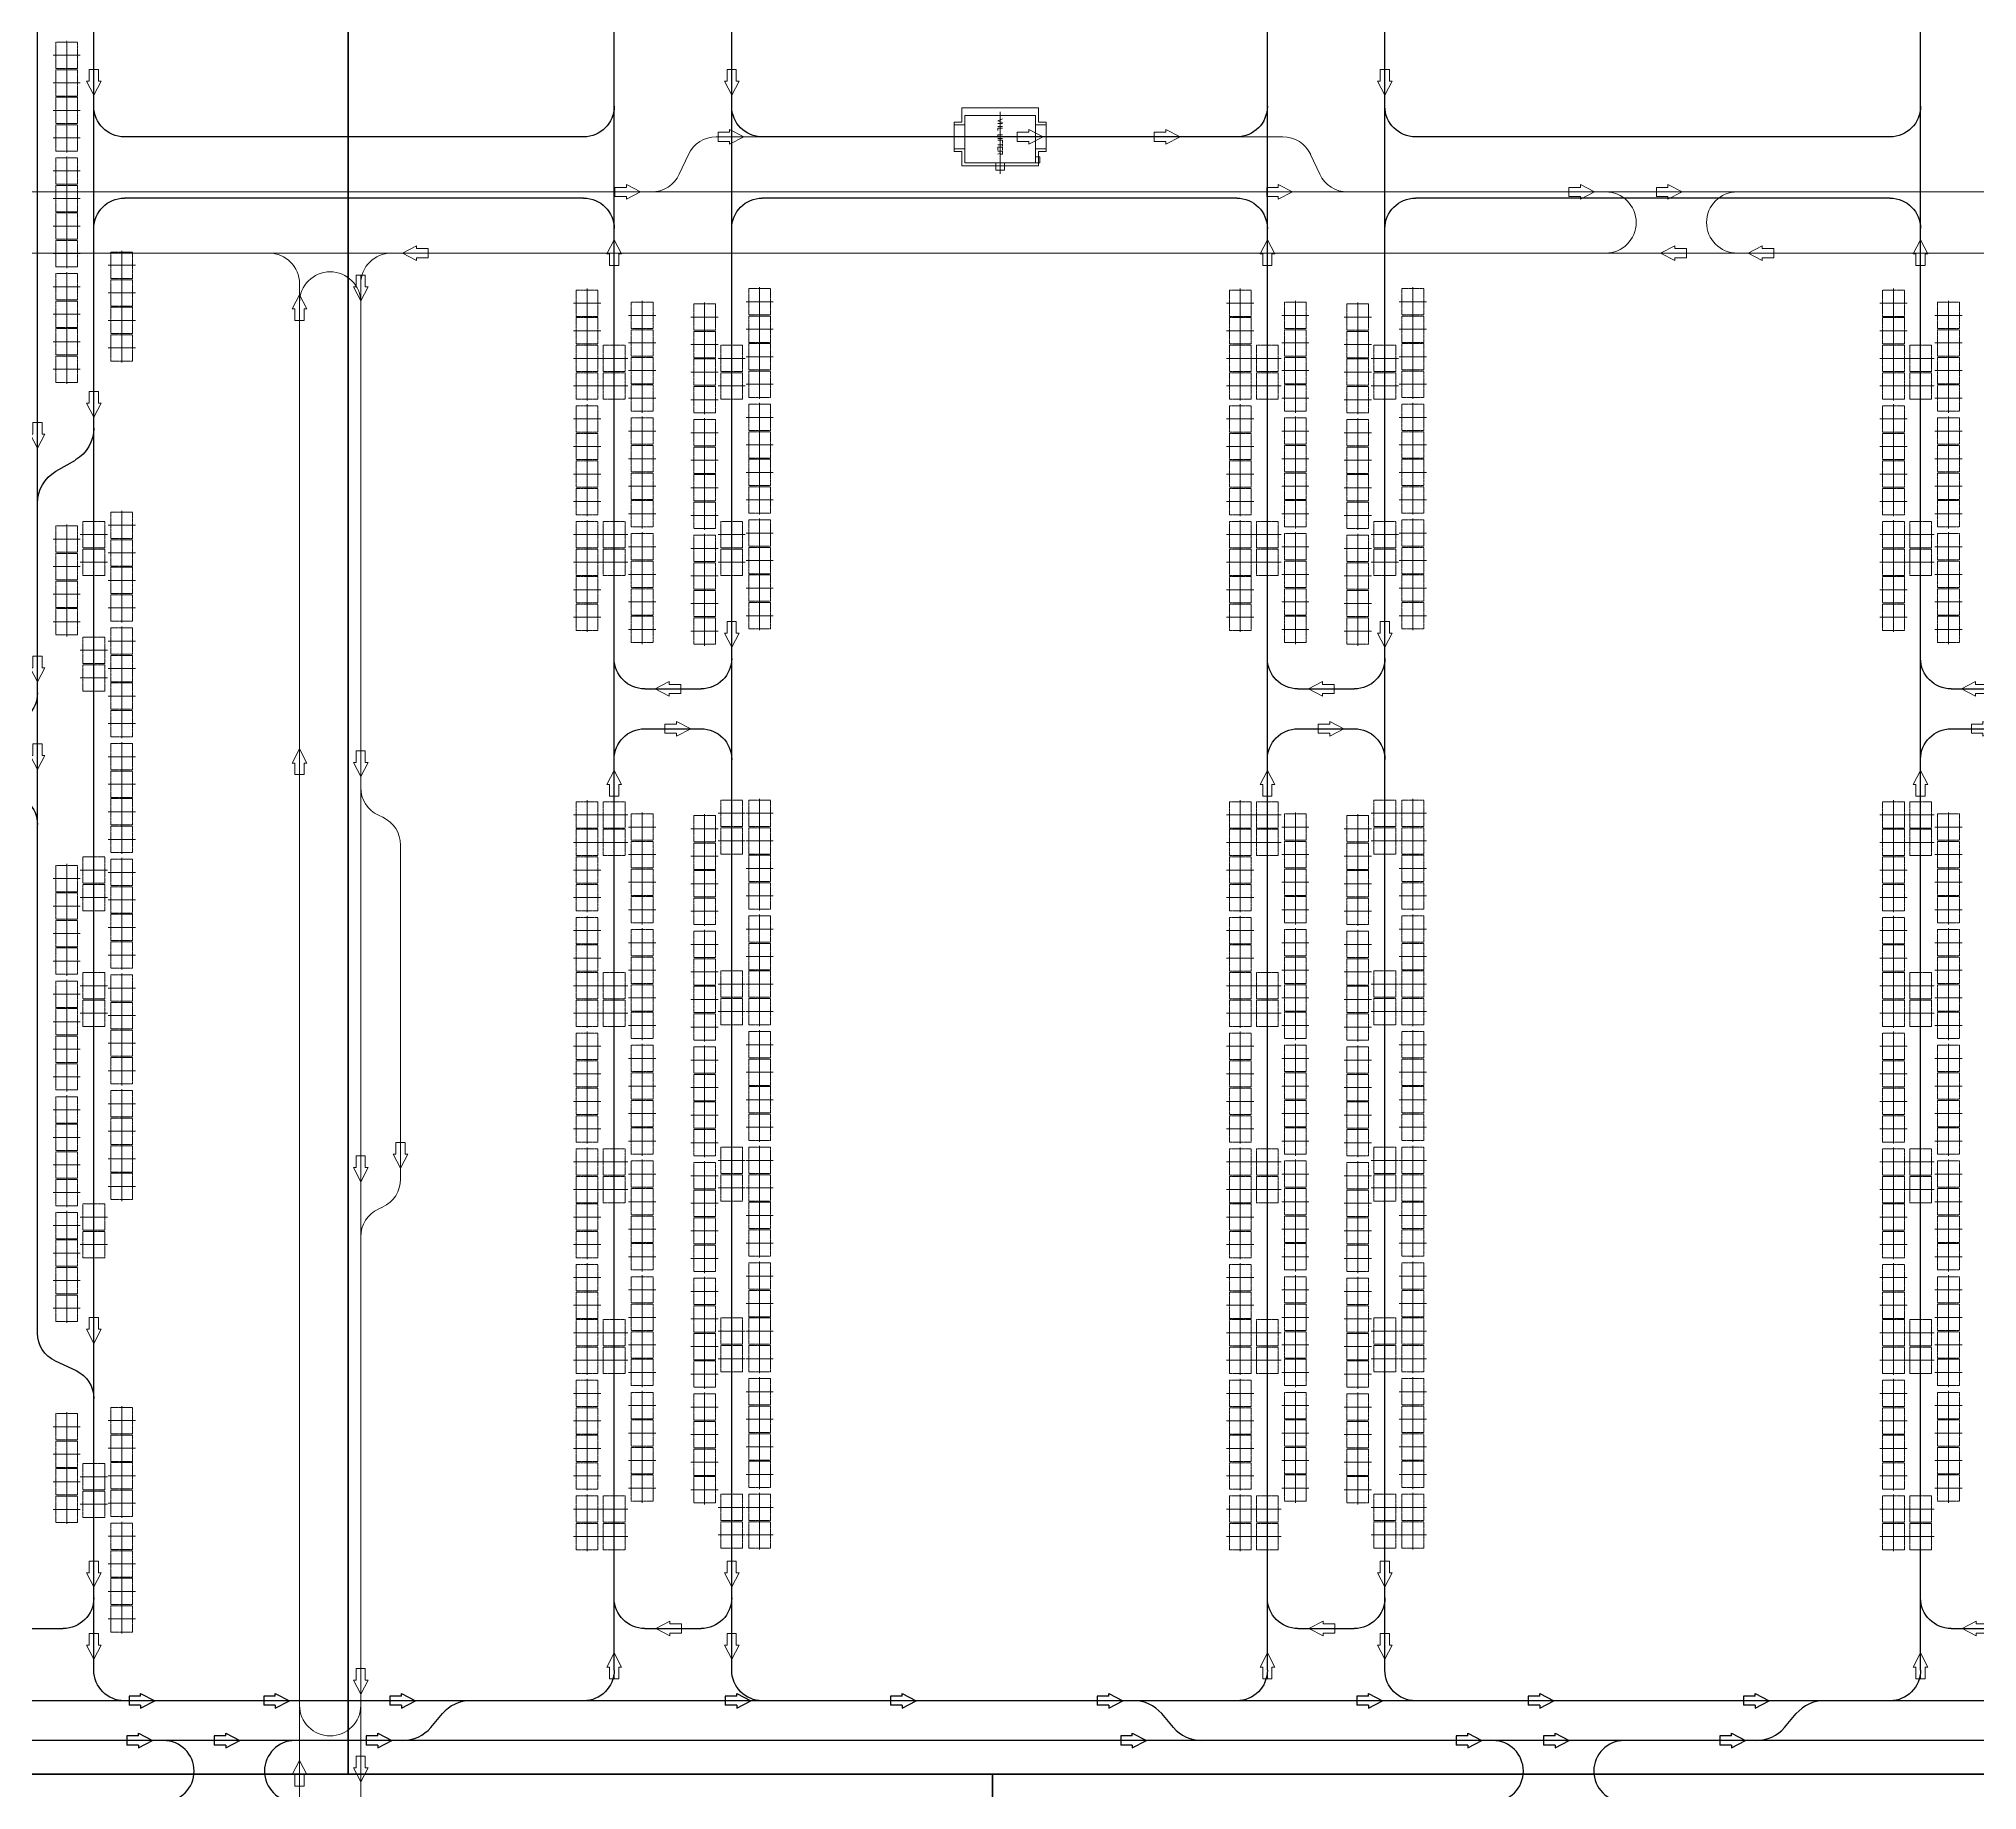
# Model space of a CAD drawing. Header units: millimetres. Extents: x -128 to 670218, y 27186 to 149492.
# Drawn here: x 529463 to 561137, y 79724 to 108338 of the extents above; entities that cross this region are included whole.
import ezdxf
from ezdxf.enums import TextEntityAlignment as Align

# ---------------------------------------------------------------- set-up
doc = ezdxf.new("R2010")
doc.units = ezdxf.units.MM
for name, pattern in [('ACAD_ISO08W100', [36, 24, -3, 6, -3]), ('AM_ISO08W050', [18, 12, -1.5, 3, -1.5]), ('XAT-M16_6F_EQ Layout_20211120$0$ACAD_ISO08W100', [36, 24, -3, 6, -3])]:
    doc.linetypes.add(name, pattern=pattern)
for name, color, linetype, lineweight in [('_CLINE', 4, 'XAT-M16_6F_EQ Layout_20211120$0$ACAD_ISO08W100', 9), ('CL', 4, 'Continuous', 9), ('CLINE', 4, 'ACAD_ISO08W100', 9), ('DIRECT', 40, 'Continuous', 9), ('LINE_EQ', 4, 'AM_ISO08W050', 20), ('LINE_STB', 151, 'Continuous', 30), ('Rail Block(Upper)', 191, 'Continuous', 18), ('Rail_H6022(Upper)', 6, 'Continuous', 18), ('TXT', 3, 'Continuous', 9), ('ZONE', 8, 'Continuous', 9)]:
    doc.layers.add(name, color=color, linetype=linetype, lineweight=lineweight)
doc.layers.add('Rail_H4822(Lower)', color=7, linetype='Continuous')
doc.styles.add('CF-FNT', font='romans.shx', dxfattribs={"width": 0.85, "bigfont": 'bigfont.shx'})

# ---------------------------------------------------------------- blocks, each defined once
blk = doc.blocks.new('*U3')
at = {"color": 0, "linetype": 'ByBlock'}
for p, q in [((-120, -230), (0, 0)), ((0, 0), (0, -420)), ((120, -230), (0, 0)), ((-75, -230), (-120, -230)), ((-75, -230), (-75, -420)), ((75, -230), (75, -420)), ((75, -230), (120, -230)), ((75, -420), (-75, -420))]:
    blk.add_line(p, q, dxfattribs=at)
blk = doc.blocks.new('A$C31676947')
at = {"layer": 'Rail_H4822(Lower)'}
for p, q in [((500, 47250), (500, 500)), ((2420, 47250), (2420, 500)), ((1000, 46570), (1920, 46570)), ((1000, 31870), (1920, 31870)), ((1000, 31220), (1920, 31220)), ((1000, 16520), (1920, 16520)), ((1000, 15870), (1920, 15870)), ((1000, 1180), (1920, 1180))]:
    blk.add_line(p, q, dxfattribs=at)
for centre, start, end in [((0, 47250), 0, 90), ((2920, 47250), 90, 180), ((1000, 46070), 90, 180), ((1920, 46070), 0, 90), ((1000, 32370), 180, 270), ((1920, 32370), 270, 0), ((1000, 30720), 90, 180), ((1920, 30720), 0, 90), ((0, 23700), 270, 0), ((2920, 23700), 180, 270), ((0, 21700), 0, 90), ((2920, 21700), 90, 180), ((1000, 17020), 180, 270), ((1920, 17020), 270, 0), ((1000, 15370), 90, 180), ((1920, 15370), 0, 90), ((1000, 1680), 180, 270), ((1920, 1680), 270, 0), ((0, 500), 270, 0), ((2920, 500), 180, 270)]:
    blk.add_arc(centre, 500, start, end, dxfattribs=at)
at = {"layer": 'DIRECT'}
for p, rotation in [((500, 46970), 180), ((1180, 46570), 89.99999999999999), ((500, 32550), 180), ((500, 23880), 180), ((500, 17200), 180), ((500, 1860), 180), ((1740, 1180), 270), ((500, 680), 180)]:
    blk.add_blockref('*U3', p, dxfattribs=dict(at, rotation=rotation))
for p in [(2420, 47070), (2420, 45890), (2420, 30540), (2420, 21520), (2420, 15190), (2420, 780)]:
    blk.add_blockref('*U3', p, dxfattribs=at)
at = {"layer": 'DIRECT', "lineweight": -2}
for p, rotation in [((1750, 31870), 270), ((1170, 31220), 89.99999999999999), ((1750, 16520), 270), ((1170, 15870), 89.99999999999999)]:
    blk.add_blockref('*U3', p, dxfattribs=dict(at, rotation=rotation))
blk = doc.blocks.new('A$Ca08771bd')
at = {"layer": 'Rail_H4822(Lower)'}
for p, q in [((500, 47250), (500, 500)), ((2920, 47250), (2920, 500)), ((1000, 46570), (2420, 46570)), ((2290, 42199), (2630, 42357)), ((2000, 41745), (2000, 6005)), ((1000, 32935), (1500, 32935)), ((1500, 31785), (1000, 31785)), ((2300, 27664), (2620, 27480)), ((2300, 17736), (2620, 17920)), ((1000, 13615), (1500, 13615)), ((1500, 12465), (1000, 12465)), ((2290, 5552), (2630, 5394)), ((1000, 1180), (2420, 1180))]:
    blk.add_line(p, q, dxfattribs=at)
for centre, radius, start, end in [((0, 47250), 500, 0, 90), ((3420, 47250), 500, 90, 180), ((1000, 46070), 500, 90, 180), ((2420, 46070), 500, 0, 90), ((2420, 42811), 500, 294.8882, 0), ((2500, 41745), 500, 114.8882, 180), ((1000, 33435), 500, 180, 270), ((1500, 33435), 500, 270, 0), ((1000, 31285), 500, 90, 180), ((1500, 31285), 500, 0, 90), ((2600, 28184), 600, 180, 240), ((2320, 26960), 600, 0, 60), ((0, 23700), 500, 270, 0), ((3420, 23700), 500, 180, 270), ((0, 21700), 500, 0, 90), ((3420, 21700), 500, 90, 180), ((2320, 18440), 600, 300, 0), ((2600, 17216), 600, 120, 180), ((1000, 14115), 500, 180, 270), ((1500, 14115), 500, 270, 0), ((1000, 11965), 500, 90, 180), ((1500, 11965), 500, 0, 90), ((2500, 6005), 500, 180, 245.1118), ((2420, 4940), 500, 0, 65.1118), ((1000, 1680), 500, 180, 270), ((2420, 1680), 500, 270, 0), ((0, 500), 500, 270, 0), ((3420, 500), 500, 180, 270)]:
    blk.add_arc(centre, radius, start, end, dxfattribs=at)
at = {"layer": 'DIRECT'}
for p, rotation in [((500, 46970), 180), ((1180, 46570), 90), ((500, 33615), 180), ((1320, 32935), 270), ((500, 32185), 180), ((1180, 31785), 90), ((500, 23880), 180), ((500, 14295), 180), ((1320, 13615), 270), ((500, 12865), 180), ((1180, 12465), 90), ((500, 1860), 180), ((2240, 1180), 270), ((500, 680), 180)]:
    blk.add_blockref('*U3', p, dxfattribs=dict(at, rotation=rotation))
for p in [(2920, 47070), (2920, 45890), (2920, 41911), (2000, 32535), (2000, 31105), (2920, 21520), (2000, 13215), (2000, 11785), (2920, 780)]:
    blk.add_blockref('*U3', p, dxfattribs=at)
at = {"layer": 'DIRECT', "lineweight": -2}
for p in [(2000, 27287), (2920, 26780), (2920, 17543), (2000, 17036), (2920, 4760)]:
    blk.add_blockref('*U3', p, dxfattribs=at)
blk = doc.blocks.new('*U546')
at = {"color": 0, "linetype": 'ByBlock'}
for p, q in [((-120, -230), (0, 0)), ((0, 0), (0, -420)), ((120, -230), (0, 0)), ((-75, -230), (-120, -230)), ((-75, -230), (-75, -420)), ((75, -230), (75, -420)), ((75, -230), (120, -230)), ((75, -420), (-75, -420))]:
    blk.add_line(p, q, dxfattribs=at)
blk = doc.blocks.new('*U548')
at = {"color": 0, "linetype": 'ByBlock'}
for p, q in [((-120, -230), (0, 0)), ((0, 0), (0, -420)), ((120, -230), (0, 0)), ((-75, -230), (-120, -230)), ((-75, -230), (-75, -420)), ((75, -230), (75, -420)), ((75, -230), (120, -230)), ((75, -420), (-75, -420))]:
    blk.add_line(p, q, dxfattribs=at)
blk = doc.blocks.new('*U413')
at = {"color": 0, "linetype": 'ByBlock'}
for p, q in [((-120, -230), (0, 0)), ((0, 0), (0, -420)), ((120, -230), (0, 0)), ((-75, -230), (-120, -230)), ((-75, -230), (-75, -420)), ((75, -230), (75, -420)), ((75, -230), (120, -230)), ((75, -420), (-75, -420))]:
    blk.add_line(p, q, dxfattribs=at)
blk = doc.blocks.new('*U415')
at = {"color": 0, "linetype": 'ByBlock'}
for p, q in [((-120, -230), (0, 0)), ((0, 0), (0, -420)), ((120, -230), (0, 0)), ((-75, -230), (-120, -230)), ((-75, -230), (-75, -420)), ((75, -230), (75, -420)), ((75, -230), (120, -230)), ((75, -420), (-75, -420))]:
    blk.add_line(p, q, dxfattribs=at)
blk = doc.blocks.new('*U472')
at = {"color": 0, "linetype": 'ByBlock'}
for p, q in [((-120, -230), (0, 0)), ((0, 0), (0, -420)), ((120, -230), (0, 0)), ((-75, -230), (-120, -230)), ((-75, -230), (-75, -420)), ((75, -230), (75, -420)), ((75, -230), (120, -230)), ((75, -420), (-75, -420))]:
    blk.add_line(p, q, dxfattribs=at)
blk = doc.blocks.new('*U703')
at = {"color": 0, "linetype": 'ByBlock'}
for p, q in [((-120, -230), (0, 0)), ((0, 0), (0, -420)), ((120, -230), (0, 0)), ((-75, -230), (-120, -230)), ((-75, -230), (-75, -420)), ((75, -230), (75, -420)), ((75, -230), (120, -230)), ((75, -420), (-75, -420))]:
    blk.add_line(p, q, dxfattribs=at)
blk = doc.blocks.new('*U738')
at = {"color": 0, "linetype": 'ByBlock'}
for p, q in [((-120, -230), (0, 0)), ((0, 0), (0, -420)), ((120, -230), (0, 0)), ((-75, -230), (-120, -230)), ((-75, -230), (-75, -420)), ((75, -230), (75, -420)), ((75, -230), (120, -230)), ((75, -420), (-75, -420))]:
    blk.add_line(p, q, dxfattribs=at)
blk = doc.blocks.new('*U740')
at = {"color": 0, "linetype": 'ByBlock'}
for p, q in [((-120, -230), (0, 0)), ((0, 0), (0, -420)), ((120, -230), (0, 0)), ((-75, -230), (-120, -230)), ((-75, -230), (-75, -420)), ((75, -230), (75, -420)), ((75, -230), (120, -230)), ((75, -420), (-75, -420))]:
    blk.add_line(p, q, dxfattribs=at)
blk = doc.blocks.new('*U722')
at = {"color": 0, "linetype": 'ByBlock'}
for p, q in [((-120, -230), (0, 0)), ((0, 0), (0, -420)), ((120, -230), (0, 0)), ((-75, -230), (-120, -230)), ((-75, -230), (-75, -420)), ((75, -230), (75, -420)), ((75, -230), (120, -230)), ((75, -420), (-75, -420))]:
    blk.add_line(p, q, dxfattribs=at)
blk = doc.blocks.new('*U724')
at = {"color": 0, "linetype": 'ByBlock'}
for p, q in [((-120, -230), (0, 0)), ((0, 0), (0, -420)), ((120, -230), (0, 0)), ((-75, -230), (-120, -230)), ((-75, -230), (-75, -420)), ((75, -230), (75, -420)), ((75, -230), (120, -230)), ((75, -420), (-75, -420))]:
    blk.add_line(p, q, dxfattribs=at)
blk = doc.blocks.new('*U347')
at = {"color": 0, "linetype": 'ByBlock'}
for p, q in [((-120, -230), (0, 0)), ((0, 0), (0, -420)), ((120, -230), (0, 0)), ((-75, -230), (-120, -230)), ((-75, -230), (-75, -420)), ((75, -230), (75, -420)), ((75, -230), (120, -230)), ((75, -420), (-75, -420))]:
    blk.add_line(p, q, dxfattribs=at)
blk = doc.blocks.new('*U348')
at = {"color": 0, "linetype": 'ByBlock'}
for p, q in [((-120, -230), (0, 0)), ((0, 0), (0, -420)), ((120, -230), (0, 0)), ((-75, -230), (-120, -230)), ((-75, -230), (-75, -420)), ((75, -230), (75, -420)), ((75, -230), (120, -230)), ((75, -420), (-75, -420))]:
    blk.add_line(p, q, dxfattribs=at)
blk = doc.blocks.new('*U351')
at = {"color": 0, "linetype": 'ByBlock'}
for p, q in [((-120, -230), (0, 0)), ((0, 0), (0, -420)), ((120, -230), (0, 0)), ((-75, -230), (-120, -230)), ((-75, -230), (-75, -420)), ((75, -230), (75, -420)), ((75, -230), (120, -230)), ((75, -420), (-75, -420))]:
    blk.add_line(p, q, dxfattribs=at)
blk = doc.blocks.new('*U352')
at = {"color": 0, "linetype": 'ByBlock'}
for p, q in [((-120, -230), (0, 0)), ((0, 0), (0, -420)), ((120, -230), (0, 0)), ((-75, -230), (-120, -230)), ((-75, -230), (-75, -420)), ((75, -230), (75, -420)), ((75, -230), (120, -230)), ((75, -420), (-75, -420))]:
    blk.add_line(p, q, dxfattribs=at)
blk = doc.blocks.new('*U321')
at = {"color": 0, "linetype": 'ByBlock'}
for p, q in [((-120, -230), (0, 0)), ((0, 0), (0, -420)), ((120, -230), (0, 0)), ((-75, -230), (-120, -230)), ((-75, -230), (-75, -420)), ((75, -230), (75, -420)), ((75, -230), (120, -230)), ((75, -420), (-75, -420))]:
    blk.add_line(p, q, dxfattribs=at)
blk = doc.blocks.new('*U322')
at = {"color": 0, "linetype": 'ByBlock'}
for p, q in [((-120, -230), (0, 0)), ((0, 0), (0, -420)), ((120, -230), (0, 0)), ((-75, -230), (-120, -230)), ((-75, -230), (-75, -420)), ((75, -230), (75, -420)), ((75, -230), (120, -230)), ((75, -420), (-75, -420))]:
    blk.add_line(p, q, dxfattribs=at)
blk = doc.blocks.new('EG-TR_ARW_1-2')
at = {"color": 0, "linetype": 'ByBlock'}
for p, q in [((-120, -230), (0, 0)), ((0, 0), (0, -420)), ((120, -230), (0, 0)), ((-75, -230), (-120, -230)), ((-75, -230), (-75, -420)), ((75, -230), (75, -420)), ((75, -230), (120, -230)), ((75, -420), (-75, -420))]:
    blk.add_line(p, q, dxfattribs=at)
blk = doc.blocks.new('A$C90e8e326')
at = {"layer": 'Rail_H6022(Upper)'}
for p, q in [((539493, 77400), (548754, 77400)), ((538891, 76790), (539040, 77110)), ((549356, 76790), (549207, 77110)), ((341241, 76500), (534316, 76500)), ((661086, 76500), (534316, 76500)), ((534316, 75500), (342241, 75500)), ((534316, 75500), (660086, 75500)), ((532686, 75000), (532686, 28750)), ((533686, 75000), (533686, 28750)), ((534046, 66284), (533975, 66316)), ((534336, 65830), (534336, 60370)), ((534046, 59916), (533975, 59884))]:
    blk.add_line(p, q, dxfattribs=at)
for centre, start, end in [((539493, 76900), 90, 155.1118), ((548754, 76900), 24.8882, 90), ((538438, 77000), 270, 335.1118), ((549809, 77000), 204.8882, 270), ((554026, 76000), 270, 90), ((556176, 76000), 90, 270), ((532186, 75000), 0, 90), ((534186, 75000), 90, 180), ((533186, 74695), 0, 180), ((534186, 66770), 180, 245.1118), ((533836, 65830), 0, 65.1118), ((533836, 60370), 294.8882, 0), ((534186, 59430), 114.8882, 180), ((533186, 51775), 180, 0)]:
    blk.add_arc(centre, 500, start, end, dxfattribs=at)
for p, xscale, rotation in [((539944, 77400), -1, 270), ((548909, 76500), -1, 270), ((553846, 76500), -1, 270), ((555276, 76500), -1, 270), ((534366, 75500), -1.000000000000001, 90), ((554926, 75500), -1.000000000000001, 90), ((556356, 75500), -1.000000000000001, 90), ((533686, 74720), -1, 180), ((533686, 66950), -1, 180), ((534336, 60550), -1, 180), ((533686, 60330), -1, 180), ((533686, 51955), -1, 180), ((533686, 50525), -1, 180)]:
    blk.add_blockref('EG-TR_ARW_1-2', p, dxfattribs=dict(at, xscale=xscale, rotation=rotation))
at = {"layer": 'Rail_H6022(Upper)', "lineweight": -2, "xscale": -1, "rotation": 270}
for p in [(547073, 77400), (538258, 76500)]:
    blk.add_blockref('EG-TR_ARW_1-2', p, dxfattribs=at)
at = {"layer": 'Rail_H6022(Upper)', "xscale": -1}
for p in [(532686, 74820), (532686, 67400), (532686, 50875)]:
    blk.add_blockref('EG-TR_ARW_1-2', p, dxfattribs=at)
blk = doc.blocks.new('*U825')
at = {"color": 0, "linetype": 'ByBlock', "lineweight": -2}
for points in [[(196, 575), (196, 750), (-196, 750), (-196, 575)], [(-350, -575), (-350, 575), (425, 575), (425, -575)], [(545, -72), (545, 72), (425, 72), (425, -72)], [(196, -750), (196, -575), (-196, -575), (-196, -750)]]:
    blk.add_lwpolyline(points, close=True, dxfattribs=at)
at = {"color": 0}
blk.add_lwpolyline([(325, 650), (325, 575), (425, 575), (425, 650)], close=True, dxfattribs=at)
at = {"layer": 'CL'}
blk.add_line((0, 750), (0, -750), dxfattribs=at)
at = {"layer": 'CLINE'}
blk.add_line((-411, 0), (604, 0), dxfattribs=at)
at = {"layer": 'ZONE'}
for p, q in [((-240, 625), (-240, 750)), ((-240, 750), (240, 750)), ((240, 750), (240, 625)), ((-240, 625), (-475, 625)), ((-475, 625), (-475, -625)), ((240, 625), (475, 625)), ((475, 625), (475, -625)), ((-475, -625), (-240, -625)), ((-240, -625), (-240, -750)), ((240, -750), (240, -625)), ((475, -625), (240, -625)), ((-240, -750), (240, -750))]:
    blk.add_line(p, q, dxfattribs=at)
at = {"layer": 'DIRECT', "lineweight": -2}
blk.add_blockref('EG-TR_ARW_1-2', (0, 700), dxfattribs=at)
at = {"layer": 'TXT', "style": 'CF-FNT', "flags": 8}
blk.add_attdef('UNITID', text='', height=80, dxfattribs=at).set_placement((0, 0), align=Align.MIDDLE_CENTER)
blk = doc.blocks.new('XAT-M16_6F_EQ Layout_20211120$0$EG-12_FOUP_(01)-pv')
at = {"layer": '_CLINE'}
for p, q in [((0, 211), (0, -235)), ((-239, -12), (239, -12))]:
    blk.add_line(p, q, dxfattribs=at)
at = {"layer": 'LINE_EQ'}
blk.add_lwpolyline([(-215, 166), (-215, -190), (215, -190), (215, 166)], close=True, dxfattribs=at)
blk = doc.blocks.new('A$Cb83e1a90')
at = {"rotation": 89.99999999999999}
for p in [(-955, -909), (-955, -1359), (-955, -1809), (-955, -2259)]:
    blk.add_blockref('XAT-M16_6F_EQ Layout_20211120$0$EG-12_FOUP_(01)-pv', p, dxfattribs=at)
blk = doc.blocks.new('A$Ca79c4620')
at = {"rotation": 89.99999999999999}
for p in [(945, -882), (945, -1332), (945, -1782), (945, -2232)]:
    blk.add_blockref('XAT-M16_6F_EQ Layout_20211120$0$EG-12_FOUP_(01)-pv', p, dxfattribs=at)

msp = doc.modelspace()

# ---------------------------------------------------------------- linework, layer by layer
for points in [[(438756, 132785), (534517, 132785), (534517, 79986), (438756, 79986)], [(534517, 132785), (609326, 132785), (609326, 79986), (534517, 79986)], [(524036, 79986), (545048, 79986), (545048, 27186), (524036, 27186)], [(545048, 79986), (609326, 79986), (609326, 27186), (545048, 27186)]]:
    msp.add_lwpolyline(points, close=True)
at = {"layer": 'Rail_H4822(Lower)'}
for p, q in [((538365, 106736), (530862, 106736)), ((549038, 106736), (541285, 106736)), ((559711, 106736), (551958, 106736)), ((538365, 105736), (530862, 105736)), ((549038, 105736), (541285, 105736)), ((559711, 105736), (551958, 105736)), ((667388, 81186), (414398, 81186)), ((535869, 80748), (536061, 80975)), ((548004, 80748), (547812, 80975)), ((557989, 80748), (558181, 80975)), ((667114, 80536), (411771, 80536))]:
    msp.add_line(p, q, dxfattribs=at)
for centre, radius, start, end in [((536518, 80587), 600, 90, 139.6984), ((547354, 80587), 600, 40.3016, 90), ((558638, 80587), 600, 90, 139.6984), ((531501, 80036), 500, 270, 90), ((533651, 80036), 500, 90, 270), ((535411, 81137), 600, 270, 319.6984), ((548461, 81137), 600, 220.3016, 270), ((553221, 80036), 500, 270, 90), ((555371, 80036), 500, 90, 270), ((557531, 81137), 600, 270, 319.6984)]:
    msp.add_arc(centre, radius, start, end, dxfattribs=at)

# ---------------------------------------------------------------- block references
at = {"layer": 'LINE_EQ', "rotation": 89.99999999999999}
for p in [(538853, 103117), (540773, 103117), (549526, 103117), (551446, 103117), (560199, 103117), (538853, 102667), (540773, 102667), (549526, 102667), (551446, 102667), (560199, 102667), (530350, 100237), (538853, 100237), (540773, 100237), (549526, 100237), (551446, 100237), (560199, 100237), (530350, 99787), (538853, 99787), (540773, 99787), (549526, 99787), (551446, 99787), (560199, 99787), (530350, 98347), (530350, 97897), (538853, 95658), (540773, 95684), (549526, 95658), (551446, 95684), (560199, 95658), (538853, 95208), (540773, 95234), (549526, 95208), (551446, 95234), (560199, 95208), (530350, 94758), (530350, 94308), (540773, 92894), (551446, 92894), (530350, 92868), (538853, 92868), (549526, 92868), (560199, 92868), (530350, 92418), (538853, 92418), (540773, 92444), (549526, 92418), (551446, 92444), (560199, 92418), (538853, 89988), (540773, 90014), (549526, 89988), (551446, 90014), (560199, 89988), (538853, 89538), (540773, 89564), (549526, 89538), (551446, 89564), (560199, 89538), (530350, 89088), (530350, 88638), (538853, 87198), (540773, 87224), (549526, 87198), (551446, 87224), (560199, 87198), (538853, 86748), (540773, 86774), (549526, 86748), (551446, 86774), (560199, 86748), (530350, 84846), (530350, 84396), (540773, 84344), (551446, 84344), (538853, 84318), (549526, 84318), (560199, 84318), (538853, 83868), (540773, 83894), (549526, 83868), (551446, 83894), (560199, 83868)]:
    msp.add_blockref('XAT-M16_6F_EQ Layout_20211120$0$EG-12_FOUP_(01)-pv', p, dxfattribs=at)
at = {"layer": 'LINE_STB'}
for name, p in [('A$Cb83e1a90', (530862, 108977)), ('A$Cb83e1a90', (530862, 107087)), ('A$Cb83e1a90', (531762, 105546)), ('A$Cb83e1a90', (530862, 105197)), ('A$Cb83e1a90', (531762, 101298)), ('A$Cb83e1a90', (530862, 101073)), ('A$Cb83e1a90', (531762, 99408)), ('A$Cb83e1a90', (531762, 97518)), ('A$Ca79c4620', (528962, 95501)), ('A$Cb83e1a90', (531762, 95628)), ('A$Ca79c4620', (528962, 93611)), ('A$Cb83e1a90', (531762, 93738)), ('A$Ca79c4620', (528962, 91721)), ('A$Cb83e1a90', (531762, 91848)), ('A$Ca79c4620', (528962, 89831)), ('A$Ca79c4620', (528962, 86545)), ('A$Cb83e1a90', (531762, 86671)), ('A$Cb83e1a90', (531762, 84781))]:
    msp.add_blockref(name, p, dxfattribs=at)
at = {"layer": 'LINE_STB', "rotation": 89.99999999999999}
for p in [(538410, 104017), (541230, 104043), (549083, 104017), (551903, 104043), (559756, 104017), (539310, 103818), (540330, 103792), (549983, 103818), (551003, 103792), (560656, 103818), (538410, 103567), (539310, 103368), (540330, 103342), (541230, 103593), (549083, 103567), (549983, 103368), (551003, 103342), (551903, 103593), (559756, 103567), (560656, 103368), (538410, 103117), (541230, 103143), (549083, 103117), (551903, 103143), (559756, 103117), (539310, 102918), (540330, 102892), (549983, 102918), (551003, 102892), (560656, 102918), (538410, 102667), (539310, 102468), (540330, 102442), (541230, 102693), (549083, 102667), (549983, 102468), (551003, 102442), (551903, 102693), (559756, 102667), (560656, 102468), (538410, 102127), (541230, 102153), (549083, 102127), (551903, 102153), (559756, 102127), (539310, 101928), (540330, 101902), (549983, 101928), (551003, 101902), (560656, 101928), (538410, 101677), (539310, 101478), (540330, 101452), (541230, 101703), (549083, 101677), (549983, 101478), (551003, 101452), (551903, 101703), (559756, 101677), (560656, 101478), (538410, 101227), (541230, 101253), (549083, 101227), (551903, 101253), (559756, 101227), (539310, 101028), (540330, 101002), (541230, 100803), (549983, 101028), (551003, 101002), (551903, 100803), (560656, 101028), (538410, 100777), (539310, 100578), (540330, 100552), (549083, 100777), (549983, 100578), (551003, 100552), (559756, 100777), (560656, 100578), (538410, 100237), (541230, 100263), (549083, 100237), (551903, 100263), (559756, 100237), (539310, 100038), (540330, 100012), (549983, 100038), (551003, 100012), (560656, 100038), (538410, 99787), (539310, 99588), (540330, 99562), (541230, 99813), (549083, 99787), (549983, 99588), (551003, 99562), (551903, 99813), (559756, 99787), (560656, 99588), (538410, 99337), (541230, 99363), (549083, 99337), (551903, 99363), (559756, 99337), (539310, 99138), (540330, 99112), (541230, 98913), (549983, 99138), (551003, 99112), (551903, 98913), (560656, 99138), (538410, 98887), (539310, 98688), (540330, 98662), (549083, 98887), (549983, 98688), (551003, 98662), (559756, 98887), (560656, 98688), (538410, 95658), (539310, 95459), (540330, 95433), (541230, 95684), (549083, 95658), (549983, 95459), (551003, 95433), (551903, 95684), (559756, 95658), (560656, 95459), (538410, 95208), (541230, 95234), (549083, 95208), (551903, 95234), (559756, 95208), (539310, 95009), (540330, 94983), (541230, 94784), (549983, 95009), (551003, 94983), (551903, 94784), (560656, 95009), (538410, 94758), (539310, 94559), (540330, 94533), (549083, 94758), (549983, 94559), (551003, 94533), (559756, 94758), (560656, 94559), (538410, 94308), (541230, 94334), (549083, 94308), (551903, 94334), (559756, 94308), (539310, 94109), (540330, 94083), (549983, 94109), (551003, 94083), (560656, 94109), (538410, 93768), (539310, 93569), (540330, 93543), (541230, 93794), (549083, 93768), (549983, 93569), (551003, 93543), (551903, 93794), (559756, 93768), (560656, 93569), (538410, 93318), (541230, 93344), (549083, 93318), (551903, 93344), (559756, 93318), (539310, 93119), (540330, 93093), (541230, 92894), (549983, 93119), (551003, 93093), (551903, 92894), (560656, 93119), (538410, 92868), (539310, 92669), (540330, 92643), (549083, 92868), (549983, 92669), (551003, 92643), (559756, 92868), (560656, 92669), (538410, 92418), (541230, 92444), (549083, 92418), (551903, 92444), (559756, 92418), (539310, 92219), (540330, 92193), (549983, 92219), (551003, 92193), (560656, 92219), (538410, 91878), (539310, 91679), (540330, 91653), (541230, 91904), (549083, 91878), (549983, 91679), (551003, 91653), (551903, 91904), (559756, 91878), (560656, 91679), (538410, 91428), (541230, 91454), (549083, 91428), (551903, 91454), (559756, 91428), (539310, 91229), (540330, 91203), (541230, 91004), (549983, 91229), (551003, 91203), (551903, 91004), (560656, 91229), (538410, 90978), (539310, 90779), (540330, 90753), (549083, 90978), (549983, 90779), (551003, 90753), (559756, 90978), (560656, 90779), (538410, 90528), (541230, 90554), (549083, 90528), (551903, 90554), (559756, 90528), (539310, 90329), (540330, 90303), (549983, 90329), (551003, 90303), (560656, 90329), (538410, 89988), (539310, 89789), (540330, 89763), (541230, 90014), (549083, 89988), (549983, 89789), (551003, 89763), (551903, 90014), (559756, 89988), (560656, 89789), (538410, 89538), (541230, 89564), (549083, 89538), (551903, 89564), (559756, 89538), (538410, 89088), (539310, 89339), (540330, 89313), (541230, 89114), (549083, 89088), (549983, 89339), (551003, 89313), (551903, 89114), (559756, 89088), (560656, 89339), (539310, 88889), (540330, 88863), (549983, 88889), (551003, 88863), (560656, 88889), (538410, 88638), (541230, 88664), (549083, 88638), (551903, 88664), (559756, 88638), (539310, 88439), (540330, 88413), (549983, 88439), (551003, 88413), (560656, 88439), (538410, 88098), (539310, 87899), (540330, 87873), (541230, 88124), (549083, 88098), (549983, 87899), (551003, 87873), (551903, 88124), (559756, 88098), (560656, 87899), (538410, 87648), (541230, 87674), (549083, 87648), (551903, 87674), (559756, 87648), (538410, 87198), (539310, 87449), (540330, 87423), (541230, 87224), (549083, 87198), (549983, 87449), (551003, 87423), (551903, 87224), (559756, 87198), (560656, 87449), (539310, 86999), (540330, 86973), (549983, 86999), (551003, 86973), (560656, 86999), (538410, 86748), (539310, 86549), (541230, 86774), (549083, 86748), (549983, 86549), (551903, 86774), (559756, 86748), (560656, 86549), (540330, 86523), (541230, 86234), (551003, 86523), (551903, 86234), (538410, 86208), (539310, 86009), (540330, 85983), (549083, 86208), (549983, 86009), (551003, 85983), (559756, 86208), (560656, 86009), (538410, 85758), (541230, 85784), (549083, 85758), (551903, 85784), (559756, 85758), (538410, 85308), (539310, 85559), (540330, 85533), (541230, 85334), (549083, 85308), (549983, 85559), (551003, 85533), (551903, 85334), (559756, 85308), (560656, 85559), (539310, 85109), (540330, 85083), (549983, 85109), (551003, 85083), (560656, 85109), (538410, 84858), (539310, 84659), (541230, 84884), (549083, 84858), (549983, 84659), (551903, 84884), (559756, 84858), (560656, 84659), (540330, 84633), (541230, 84344), (551003, 84633), (551903, 84344), (538410, 84318), (549083, 84318), (559756, 84318), (538410, 83868), (541230, 83894), (549083, 83868), (551903, 83894), (559756, 83868)]:
    msp.add_blockref('XAT-M16_6F_EQ Layout_20211120$0$EG-12_FOUP_(01)-pv', p, dxfattribs=at)
at = {"layer": 'Rail Block(Upper)'}
ref = msp.add_blockref('*U825', (545172, 106736), dxfattribs=dict(at, rotation=270))
ref.add_attrib('UNITID', 'VHL LIFTER', dxfattribs={"layer": 'TXT', "height": 80, "rotation": 270, "style": 'CF-FNT'}).set_placement((545172, 106736), align=Align.MIDDLE_CENTER)
at = {"layer": 'Rail_H4822(Lower)', "xscale": -1}
for name, p, rotation in [('A$Ca08771bd', (527442, 128936), 180), ('A$C31676947', (538365, 128936), 180), ('A$C31676947', (549038, 128936), 180), ('A$C31676947', (559711, 128936), 180), ('*U472', (531358, 81186), 270), ('*U703', (533558, 81186), 270), ('*U321', (535618, 81186), 270), ('*U740', (541098, 81186), 270), ('*U724', (543798, 81186), 270), ('*U351', (547175, 81186), 270), ('*U738', (551418, 81186), 270), ('*U722', (554218, 81186), 270), ('*U347', (557738, 81186), 270), ('*U415', (531321, 80536), 270), ('*U548', (532751, 80536), 270), ('*U322', (535231, 80536), 270), ('*U352', (547561, 80536), 270), ('*U413', (553041, 80536), 270), ('*U546', (554471, 80536), 270), ('*U348', (557351, 80536), 270)]:
    msp.add_blockref(name, p, dxfattribs=dict(at, rotation=rotation))
at = {"layer": 'Rail_H4822(Lower)'}
msp.add_blockref('A$C90e8e326', (1038, 29336), dxfattribs=at)

doc.saveas('drawing.dxf')
